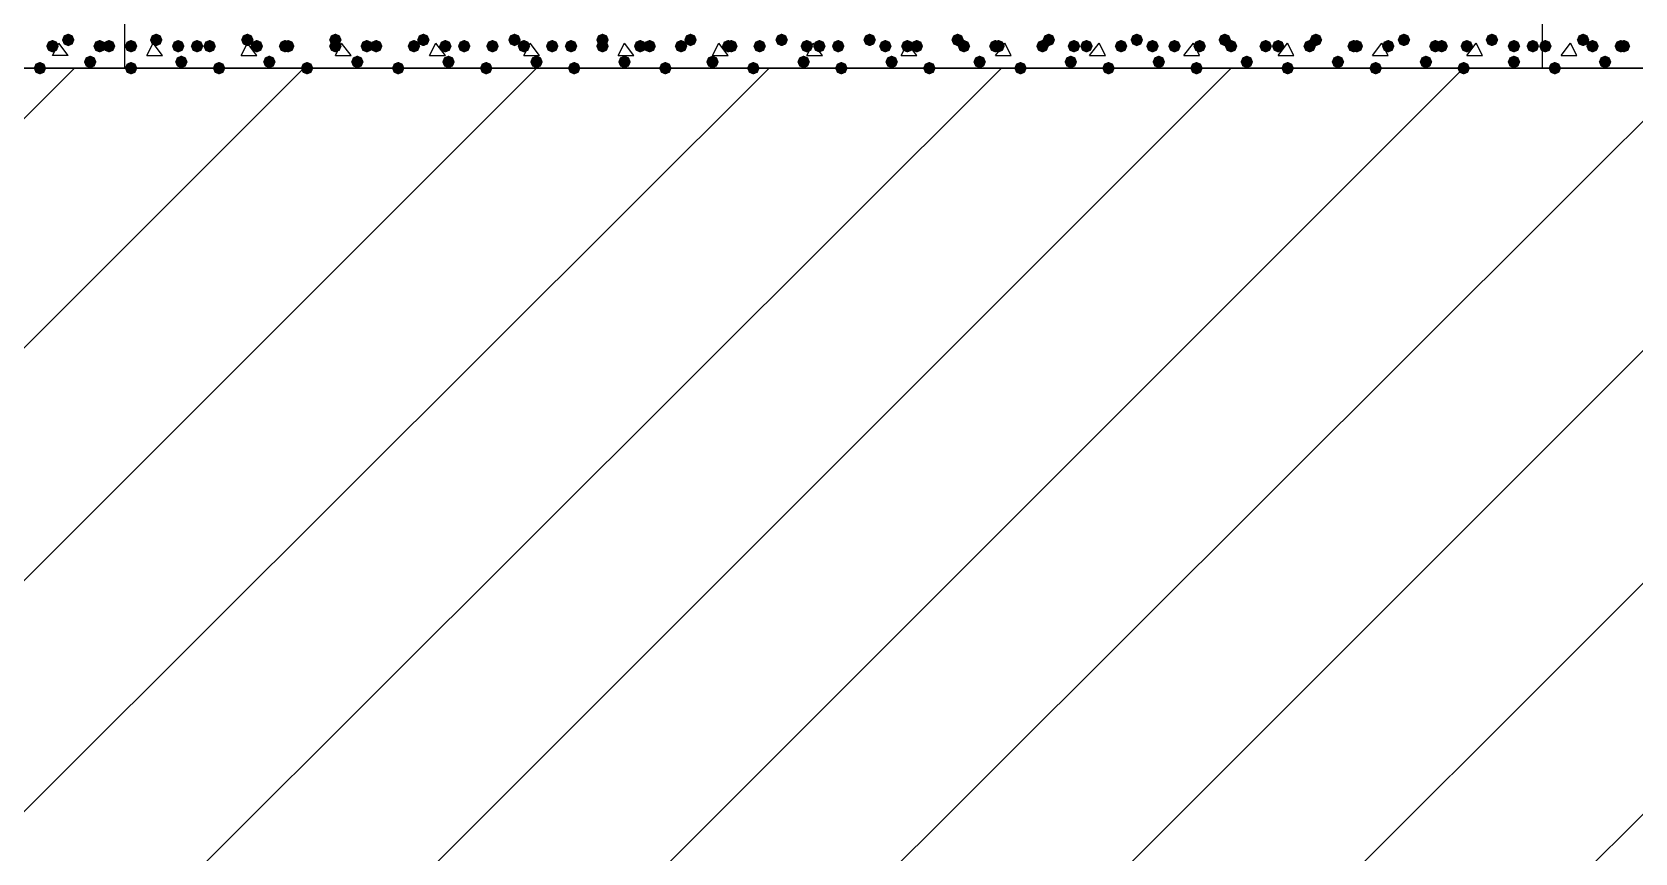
# Model space of a CAD drawing. Header units: millimetres. Extents: x 0 to 420, y 0 to 297.
# Drawn here: x 152.34 to 173.93, y 188.56 to 199.62 of the extents above; entities that cross this region are included whole.
import ezdxf

# ---------------------------------------------------------------- set-up
doc = ezdxf.new("R2010")
doc.units = ezdxf.units.MM
doc.layers.get('0').update_dxf_attribs({"linetype": 'CONTINUOUS'})

msp = doc.modelspace()

# ---------------------------------------------------------------- hatches: boundary and pattern name
at = {"true_color": 0x000007}
for points in [[(152.696333, 199.432333), (152.671462, 199.372537), (152.611667, 199.347667), (152.551871, 199.372537), (152.527, 199.432333), (152.551871, 199.492129), (152.611667, 199.517), (152.671462, 199.492129)], [(152.908, 199.517), (152.883129, 199.457204), (152.823333, 199.432333), (152.763537, 199.457204), (152.738667, 199.517), (152.763537, 199.576796), (152.823333, 199.601667), (152.883129, 199.576796)], [(153.331333, 199.432333), (153.306462, 199.372537), (153.246667, 199.347667), (153.186871, 199.372537), (153.162, 199.432333), (153.186871, 199.492129), (153.246667, 199.517), (153.306462, 199.492129)], [(153.458333, 199.432333), (153.433462, 199.372537), (153.373667, 199.347667), (153.313871, 199.372537), (153.289, 199.432333), (153.313871, 199.492129), (153.373667, 199.517), (153.433462, 199.492129)], [(172.804667, 199.432333), (172.779796, 199.372537), (172.72, 199.347667), (172.660204, 199.372537), (172.635333, 199.432333), (172.660204, 199.492129), (172.72, 199.517), (172.779796, 199.492129)], [(173.312667, 199.517), (173.287796, 199.457204), (173.228, 199.432333), (173.168204, 199.457204), (173.143333, 199.517), (173.168204, 199.576796), (173.228, 199.601667), (173.287796, 199.576796)], [(173.439667, 199.432333), (173.414796, 199.372537), (173.355, 199.347667), (173.295204, 199.372537), (173.270333, 199.432333), (173.295204, 199.492129), (173.355, 199.517), (173.414796, 199.492129)], [(173.820667, 199.432333), (173.795796, 199.372537), (173.736, 199.347667), (173.676204, 199.372537), (173.651333, 199.432333), (173.676204, 199.492129), (173.736, 199.517), (173.795796, 199.492129)], [(173.863, 199.432333), (173.838129, 199.372537), (173.778333, 199.347667), (173.718538, 199.372537), (173.693667, 199.432333), (173.718537, 199.492129), (173.778333, 199.517), (173.838129, 199.492129)], [(153.204333, 199.220667), (153.179463, 199.160871), (153.119667, 199.136), (153.059871, 199.160871), (153.035, 199.220667), (153.059871, 199.280462), (153.119667, 199.305333), (153.179462, 199.280463)], [(173.609, 199.220667), (173.584129, 199.160871), (173.524333, 199.136), (173.464538, 199.160871), (173.439667, 199.220667), (173.464537, 199.280462), (173.524333, 199.305333), (173.584129, 199.280463)], [(152.527, 199.136), (152.502129, 199.076204), (152.442333, 199.051333), (152.382538, 199.076204), (152.357667, 199.136), (152.382537, 199.195796), (152.442333, 199.220667), (152.502129, 199.195796)], [(172.931667, 199.136), (172.906796, 199.076204), (172.847, 199.051333), (172.787204, 199.076204), (172.762333, 199.136), (172.787204, 199.195796), (172.847, 199.220667), (172.906796, 199.195796)]]:
    msp.add_hatch(color=0, dxfattribs=at).paths.add_polyline_path(points, flags=0)
at = {"true_color": 0x000008}
for points in [[(153.754667, 199.432333), (153.729796, 199.372537), (153.67, 199.347667), (153.610204, 199.372537), (153.585333, 199.432333), (153.610204, 199.492129), (153.67, 199.517), (153.729796, 199.492129)], [(154.093333, 199.517), (154.068463, 199.457204), (154.008667, 199.432333), (153.948871, 199.457204), (153.924, 199.517), (153.948871, 199.576796), (154.008667, 199.601667), (154.068462, 199.576796)], [(154.389667, 199.432333), (154.364796, 199.372537), (154.305, 199.347667), (154.245204, 199.372537), (154.220333, 199.432333), (154.245204, 199.492129), (154.305, 199.517), (154.364796, 199.492129)], [(154.643667, 199.432333), (154.618796, 199.372537), (154.559, 199.347667), (154.499204, 199.372537), (154.474333, 199.432333), (154.499204, 199.492129), (154.559, 199.517), (154.618796, 199.492129)], [(154.813, 199.432333), (154.788129, 199.372537), (154.728333, 199.347667), (154.668538, 199.372537), (154.643667, 199.432333), (154.668537, 199.492129), (154.728333, 199.517), (154.788129, 199.492129)], [(155.321, 199.517), (155.296129, 199.457204), (155.236333, 199.432333), (155.176538, 199.457204), (155.151667, 199.517), (155.176537, 199.576796), (155.236333, 199.601667), (155.296129, 199.576796)], [(155.448, 199.432333), (155.423129, 199.372537), (155.363333, 199.347667), (155.303538, 199.372537), (155.278667, 199.432333), (155.303537, 199.492129), (155.363333, 199.517), (155.423129, 199.492129)], [(155.829, 199.432333), (155.804129, 199.372537), (155.744333, 199.347667), (155.684538, 199.372537), (155.659667, 199.432333), (155.684537, 199.492129), (155.744333, 199.517), (155.804129, 199.492129)], [(155.871333, 199.432333), (155.846462, 199.372537), (155.786667, 199.347667), (155.726871, 199.372537), (155.702, 199.432333), (155.726871, 199.492129), (155.786667, 199.517), (155.846462, 199.492129)], [(156.506333, 199.517), (156.481462, 199.457204), (156.421667, 199.432333), (156.361871, 199.457204), (156.337, 199.517), (156.361871, 199.576796), (156.421667, 199.601667), (156.481462, 199.576796)], [(156.506333, 199.432333), (156.481462, 199.372537), (156.421667, 199.347667), (156.361871, 199.372537), (156.337, 199.432333), (156.361871, 199.492129), (156.421667, 199.517), (156.481462, 199.492129)], [(156.929667, 199.432333), (156.904796, 199.372537), (156.845, 199.347667), (156.785204, 199.372537), (156.760333, 199.432333), (156.785204, 199.492129), (156.845, 199.517), (156.904796, 199.492129)], [(157.056667, 199.432333), (157.031796, 199.372537), (156.972, 199.347667), (156.912204, 199.372537), (156.887333, 199.432333), (156.912204, 199.492129), (156.972, 199.517), (157.031796, 199.492129)], [(157.564667, 199.432333), (157.539796, 199.372537), (157.48, 199.347667), (157.420204, 199.372537), (157.395333, 199.432333), (157.420204, 199.492129), (157.48, 199.517), (157.539796, 199.492129)], [(157.691667, 199.517), (157.666796, 199.457204), (157.607, 199.432333), (157.547204, 199.457204), (157.522333, 199.517), (157.547204, 199.576796), (157.607, 199.601667), (157.666796, 199.576796)], [(157.988, 199.432333), (157.963129, 199.372537), (157.903333, 199.347667), (157.843538, 199.372537), (157.818667, 199.432333), (157.843537, 199.492129), (157.903333, 199.517), (157.963129, 199.492129)], [(158.242, 199.432333), (158.217129, 199.372537), (158.157333, 199.347667), (158.097538, 199.372537), (158.072667, 199.432333), (158.097537, 199.492129), (158.157333, 199.517), (158.217129, 199.492129)], [(158.623, 199.432333), (158.598129, 199.372537), (158.538333, 199.347667), (158.478538, 199.372537), (158.453667, 199.432333), (158.478537, 199.492129), (158.538333, 199.517), (158.598129, 199.492129)], [(158.919333, 199.517), (158.894463, 199.457204), (158.834667, 199.432333), (158.774871, 199.457204), (158.75, 199.517), (158.774871, 199.576796), (158.834667, 199.601667), (158.894462, 199.576796)], [(159.046333, 199.432333), (159.021462, 199.372537), (158.961667, 199.347667), (158.901871, 199.372537), (158.877, 199.432333), (158.901871, 199.492129), (158.961667, 199.517), (159.021462, 199.492129)], [(159.427333, 199.432333), (159.402462, 199.372537), (159.342667, 199.347667), (159.282871, 199.372537), (159.258, 199.432333), (159.282871, 199.492129), (159.342667, 199.517), (159.402462, 199.492129)], [(159.681333, 199.432333), (159.656462, 199.372537), (159.596667, 199.347667), (159.536871, 199.372537), (159.512, 199.432333), (159.536871, 199.492129), (159.596667, 199.517), (159.656462, 199.492129)], [(160.104667, 199.517), (160.079796, 199.457204), (160.02, 199.432333), (159.960204, 199.457204), (159.935333, 199.517), (159.960204, 199.576796), (160.02, 199.601667), (160.079796, 199.576796)], [(160.104667, 199.432333), (160.079796, 199.372537), (160.02, 199.347667), (159.960204, 199.372537), (159.935333, 199.432333), (159.960204, 199.492129), (160.02, 199.517), (160.079796, 199.492129)], [(160.612667, 199.432333), (160.587796, 199.372537), (160.528, 199.347667), (160.468204, 199.372537), (160.443333, 199.432333), (160.468204, 199.492129), (160.528, 199.517), (160.587796, 199.492129)], [(160.739667, 199.432333), (160.714796, 199.372537), (160.655, 199.347667), (160.595204, 199.372537), (160.570333, 199.432333), (160.595204, 199.492129), (160.655, 199.517), (160.714796, 199.492129)], [(161.163, 199.432333), (161.138129, 199.372537), (161.078333, 199.347667), (161.018538, 199.372537), (160.993667, 199.432333), (161.018537, 199.492129), (161.078333, 199.517), (161.138129, 199.492129)], [(161.29, 199.517), (161.265129, 199.457204), (161.205333, 199.432333), (161.145538, 199.457204), (161.120667, 199.517), (161.145537, 199.576796), (161.205333, 199.601667), (161.265129, 199.576796)], [(161.798, 199.432333), (161.773129, 199.372537), (161.713333, 199.347667), (161.653538, 199.372537), (161.628667, 199.432333), (161.653537, 199.492129), (161.713333, 199.517), (161.773129, 199.492129)], [(161.840333, 199.432333), (161.815462, 199.372537), (161.755667, 199.347667), (161.695871, 199.372537), (161.671, 199.432333), (161.695871, 199.492129), (161.755667, 199.517), (161.815462, 199.492129)], [(162.221333, 199.432333), (162.196463, 199.372537), (162.136667, 199.347667), (162.076871, 199.372537), (162.052, 199.432333), (162.076871, 199.492129), (162.136667, 199.517), (162.196462, 199.492129)], [(162.517667, 199.517), (162.492796, 199.457204), (162.433, 199.432333), (162.373204, 199.457204), (162.348333, 199.517), (162.373204, 199.576796), (162.433, 199.601667), (162.492796, 199.576796)], [(162.856333, 199.432333), (162.831462, 199.372537), (162.771667, 199.347667), (162.711871, 199.372537), (162.687, 199.432333), (162.711871, 199.492129), (162.771667, 199.517), (162.831462, 199.492129)], [(163.025667, 199.432333), (163.000796, 199.372537), (162.941, 199.347667), (162.881204, 199.372537), (162.856333, 199.432333), (162.881204, 199.492129), (162.941, 199.517), (163.000796, 199.492129)], [(163.279667, 199.432333), (163.254796, 199.372537), (163.195, 199.347667), (163.135204, 199.372537), (163.110333, 199.432333), (163.135204, 199.492129), (163.195, 199.517), (163.254796, 199.492129)], [(163.703, 199.517), (163.678129, 199.457204), (163.618333, 199.432333), (163.558538, 199.457204), (163.533667, 199.517), (163.558537, 199.576796), (163.618333, 199.601667), (163.678129, 199.576796)], [(163.914667, 199.432333), (163.889796, 199.372537), (163.83, 199.347667), (163.770204, 199.372537), (163.745333, 199.432333), (163.770204, 199.492129), (163.83, 199.517), (163.889796, 199.492129)], [(164.211, 199.432333), (164.186129, 199.372537), (164.126333, 199.347667), (164.066538, 199.372537), (164.041667, 199.432333), (164.066537, 199.492129), (164.126333, 199.517), (164.186129, 199.492129)], [(164.338, 199.432333), (164.313129, 199.372537), (164.253333, 199.347667), (164.193537, 199.372537), (164.168667, 199.432333), (164.193537, 199.492129), (164.253333, 199.517), (164.313129, 199.492129)], [(164.888333, 199.517), (164.863463, 199.457204), (164.803667, 199.432333), (164.743871, 199.457204), (164.719, 199.517), (164.743871, 199.576796), (164.803667, 199.601667), (164.863462, 199.576796)], [(164.973, 199.432333), (164.948129, 199.372537), (164.888333, 199.347667), (164.828537, 199.372537), (164.803667, 199.432333), (164.828537, 199.492129), (164.888333, 199.517), (164.948129, 199.492129)], [(165.396333, 199.432333), (165.371462, 199.372537), (165.311667, 199.347667), (165.251871, 199.372537), (165.227, 199.432333), (165.251871, 199.492129), (165.311667, 199.517), (165.371462, 199.492129)], [(165.438667, 199.432333), (165.413796, 199.372537), (165.354, 199.347667), (165.294204, 199.372537), (165.269333, 199.432333), (165.294204, 199.492129), (165.354, 199.517), (165.413796, 199.492129)], [(166.031333, 199.432333), (166.006463, 199.372537), (165.946667, 199.347667), (165.886871, 199.372537), (165.862, 199.432333), (165.886871, 199.492129), (165.946667, 199.517), (166.006462, 199.492129)], [(166.116, 199.517), (166.091129, 199.457204), (166.031333, 199.432333), (165.971538, 199.457204), (165.946667, 199.517), (165.971537, 199.576796), (166.031333, 199.601667), (166.091129, 199.576796)], [(166.454667, 199.432333), (166.429796, 199.372537), (166.37, 199.347667), (166.310204, 199.372537), (166.285333, 199.432333), (166.310204, 199.492129), (166.37, 199.517), (166.429796, 199.492129)], [(166.624, 199.432333), (166.599129, 199.372537), (166.539333, 199.347667), (166.479537, 199.372537), (166.454667, 199.432333), (166.479537, 199.492129), (166.539333, 199.517), (166.599129, 199.492129)], [(167.089667, 199.432333), (167.064796, 199.372537), (167.005, 199.347667), (166.945204, 199.372537), (166.920333, 199.432333), (166.945204, 199.492129), (167.005, 199.517), (167.064796, 199.492129)], [(167.301333, 199.517), (167.276462, 199.457204), (167.216667, 199.432333), (167.156871, 199.457204), (167.132, 199.517), (167.156871, 199.576796), (167.216667, 199.601667), (167.276462, 199.576796)], [(167.513, 199.432333), (167.488129, 199.372537), (167.428333, 199.347667), (167.368538, 199.372537), (167.343667, 199.432333), (167.368537, 199.492129), (167.428333, 199.517), (167.488129, 199.492129)], [(167.809333, 199.432333), (167.784463, 199.372537), (167.724667, 199.347667), (167.664871, 199.372537), (167.64, 199.432333), (167.664871, 199.492129), (167.724667, 199.517), (167.784462, 199.492129)], [(168.148, 199.432333), (168.123129, 199.372537), (168.063333, 199.347667), (168.003537, 199.372537), (167.978667, 199.432333), (168.003537, 199.492129), (168.063333, 199.517), (168.123129, 199.492129)], [(168.486667, 199.517), (168.461796, 199.457204), (168.402, 199.432333), (168.342204, 199.457204), (168.317333, 199.517), (168.342204, 199.576796), (168.402, 199.601667), (168.461796, 199.576796)], [(168.571333, 199.432333), (168.546462, 199.372537), (168.486667, 199.347667), (168.426871, 199.372537), (168.402, 199.432333), (168.426871, 199.492129), (168.486667, 199.517), (168.546462, 199.492129)], [(169.037, 199.432333), (169.012129, 199.372537), (168.952333, 199.347667), (168.892538, 199.372537), (168.867667, 199.432333), (168.892537, 199.492129), (168.952333, 199.517), (169.012129, 199.492129)], [(169.206333, 199.432333), (169.181462, 199.372537), (169.121667, 199.347667), (169.061871, 199.372537), (169.037, 199.432333), (169.061871, 199.492129), (169.121667, 199.517), (169.181462, 199.492129)], [(169.629667, 199.432333), (169.604796, 199.372537), (169.545, 199.347667), (169.485204, 199.372537), (169.460333, 199.432333), (169.485204, 199.492129), (169.545, 199.517), (169.604796, 199.492129)], [(169.714333, 199.517), (169.689462, 199.457204), (169.629667, 199.432333), (169.569871, 199.457204), (169.545, 199.517), (169.569871, 199.576796), (169.629667, 199.601667), (169.689462, 199.576796)], [(170.222333, 199.432333), (170.197462, 199.372537), (170.137667, 199.347667), (170.077871, 199.372537), (170.053, 199.432333), (170.077871, 199.492129), (170.137667, 199.517), (170.197462, 199.492129)], [(170.264667, 199.432333), (170.239796, 199.372537), (170.18, 199.347667), (170.120204, 199.372537), (170.095333, 199.432333), (170.120204, 199.492129), (170.18, 199.517), (170.239796, 199.492129)], [(170.688, 199.432333), (170.663129, 199.372537), (170.603333, 199.347667), (170.543538, 199.372537), (170.518667, 199.432333), (170.543537, 199.492129), (170.603333, 199.517), (170.663129, 199.492129)], [(170.899667, 199.517), (170.874796, 199.457204), (170.815, 199.432333), (170.755204, 199.457204), (170.730333, 199.517), (170.755204, 199.576796), (170.815, 199.601667), (170.874796, 199.576796)], [(171.323, 199.432333), (171.298129, 199.372537), (171.238333, 199.347667), (171.178538, 199.372537), (171.153667, 199.432333), (171.178537, 199.492129), (171.238333, 199.517), (171.298129, 199.492129)], [(171.407667, 199.432333), (171.382796, 199.372537), (171.323, 199.347667), (171.263204, 199.372537), (171.238333, 199.432333), (171.263204, 199.492129), (171.323, 199.517), (171.382796, 199.492129)], [(171.746333, 199.432333), (171.721462, 199.372537), (171.661667, 199.347667), (171.601871, 199.372537), (171.577, 199.432333), (171.601871, 199.492129), (171.661667, 199.517), (171.721462, 199.492129)], [(172.085, 199.517), (172.060129, 199.457204), (172.000333, 199.432333), (171.940538, 199.457204), (171.915667, 199.517), (171.940537, 199.576796), (172.000333, 199.601667), (172.060129, 199.576796)], [(172.381333, 199.432333), (172.356462, 199.372537), (172.296667, 199.347667), (172.236871, 199.372537), (172.212, 199.432333), (172.236871, 199.492129), (172.296667, 199.517), (172.356462, 199.492129)], [(172.635333, 199.432333), (172.610462, 199.372537), (172.550667, 199.347667), (172.490871, 199.372537), (172.466, 199.432333), (172.490871, 199.492129), (172.550667, 199.517), (172.610462, 199.492129)], [(154.432, 199.220667), (154.407129, 199.160871), (154.347333, 199.136), (154.287538, 199.160871), (154.262667, 199.220667), (154.287537, 199.280462), (154.347333, 199.305333), (154.407129, 199.280463)], [(155.617333, 199.220667), (155.592462, 199.160871), (155.532667, 199.136), (155.472871, 199.160871), (155.448, 199.220667), (155.472871, 199.280462), (155.532667, 199.305333), (155.592462, 199.280463)], [(156.802667, 199.220667), (156.777796, 199.160871), (156.718, 199.136), (156.658204, 199.160871), (156.633333, 199.220667), (156.658204, 199.280462), (156.718, 199.305333), (156.777796, 199.280463)], [(158.030333, 199.220667), (158.005463, 199.160871), (157.945667, 199.136), (157.885871, 199.160871), (157.861, 199.220667), (157.885871, 199.280462), (157.945667, 199.305333), (158.005462, 199.280463)], [(159.215667, 199.220667), (159.190796, 199.160871), (159.131, 199.136), (159.071204, 199.160871), (159.046333, 199.220667), (159.071204, 199.280462), (159.131, 199.305333), (159.190796, 199.280463)], [(160.401, 199.220667), (160.376129, 199.160871), (160.316333, 199.136), (160.256538, 199.160871), (160.231667, 199.220667), (160.256537, 199.280462), (160.316333, 199.305333), (160.376129, 199.280463)], [(161.586333, 199.220667), (161.561462, 199.160871), (161.501667, 199.136), (161.441871, 199.160871), (161.417, 199.220667), (161.441871, 199.280462), (161.501667, 199.305333), (161.561462, 199.280463)], [(162.814, 199.220667), (162.789129, 199.160871), (162.729333, 199.136), (162.669537, 199.160871), (162.644667, 199.220667), (162.669537, 199.280462), (162.729333, 199.305333), (162.789129, 199.280463)], [(163.999333, 199.220667), (163.974463, 199.160871), (163.914667, 199.136), (163.854871, 199.160871), (163.83, 199.220667), (163.854871, 199.280462), (163.914667, 199.305333), (163.974462, 199.280463)], [(165.184667, 199.220667), (165.159796, 199.160871), (165.1, 199.136), (165.040204, 199.160871), (165.015333, 199.220667), (165.040204, 199.280462), (165.1, 199.305333), (165.159796, 199.280463)], [(166.412333, 199.220667), (166.387462, 199.160871), (166.327667, 199.136), (166.267871, 199.160871), (166.243, 199.220667), (166.267871, 199.280462), (166.327667, 199.305333), (166.387462, 199.280463)], [(167.597667, 199.220667), (167.572796, 199.160871), (167.513, 199.136), (167.453204, 199.160871), (167.428333, 199.220667), (167.453204, 199.280462), (167.513, 199.305333), (167.572796, 199.280463)], [(168.783, 199.220667), (168.758129, 199.160871), (168.698333, 199.136), (168.638537, 199.160871), (168.613667, 199.220667), (168.638537, 199.280462), (168.698333, 199.305333), (168.758129, 199.280463)], [(170.010667, 199.220667), (169.985796, 199.160871), (169.926, 199.136), (169.866204, 199.160871), (169.841333, 199.220667), (169.866204, 199.280462), (169.926, 199.305333), (169.985796, 199.280463)], [(171.196, 199.220667), (171.171129, 199.160871), (171.111333, 199.136), (171.051538, 199.160871), (171.026667, 199.220667), (171.051537, 199.280462), (171.111333, 199.305333), (171.171129, 199.280463)], [(172.381333, 199.220667), (172.356462, 199.160871), (172.296667, 199.136), (172.236871, 199.160871), (172.212, 199.220667), (172.236871, 199.280462), (172.296667, 199.305333), (172.356462, 199.280463)], [(153.754667, 199.136), (153.729796, 199.076204), (153.67, 199.051333), (153.610204, 199.076204), (153.585333, 199.136), (153.610204, 199.195796), (153.67, 199.220667), (153.729796, 199.195796)], [(154.94, 199.136), (154.915129, 199.076204), (154.855333, 199.051333), (154.795538, 199.076204), (154.770667, 199.136), (154.795537, 199.195796), (154.855333, 199.220667), (154.915129, 199.195796)], [(156.125333, 199.136), (156.100462, 199.076204), (156.040667, 199.051333), (155.980871, 199.076204), (155.956, 199.136), (155.980871, 199.195796), (156.040667, 199.220667), (156.100462, 199.195796)], [(157.353, 199.136), (157.328129, 199.076204), (157.268333, 199.051333), (157.208538, 199.076204), (157.183667, 199.136), (157.208537, 199.195796), (157.268333, 199.220667), (157.328129, 199.195796)], [(158.538333, 199.136), (158.513463, 199.076204), (158.453667, 199.051333), (158.393871, 199.076204), (158.369, 199.136), (158.393871, 199.195796), (158.453667, 199.220667), (158.513462, 199.195796)], [(159.723667, 199.136), (159.698796, 199.076204), (159.639, 199.051333), (159.579204, 199.076204), (159.554333, 199.136), (159.579204, 199.195796), (159.639, 199.220667), (159.698796, 199.195796)], [(160.951333, 199.136), (160.926462, 199.076204), (160.866667, 199.051333), (160.806871, 199.076204), (160.782, 199.136), (160.806871, 199.195796), (160.866667, 199.220667), (160.926462, 199.195796)], [(162.136667, 199.136), (162.111796, 199.076204), (162.052, 199.051333), (161.992204, 199.076204), (161.967333, 199.136), (161.992204, 199.195796), (162.052, 199.220667), (162.111796, 199.195796)], [(163.322, 199.136), (163.297129, 199.076204), (163.237333, 199.051333), (163.177538, 199.076204), (163.152667, 199.136), (163.177537, 199.195796), (163.237333, 199.220667), (163.297129, 199.195796)], [(164.507333, 199.136), (164.482463, 199.076204), (164.422667, 199.051333), (164.362871, 199.076204), (164.338, 199.136), (164.362871, 199.195796), (164.422667, 199.220667), (164.482462, 199.195796)], [(165.735, 199.136), (165.710129, 199.076204), (165.650333, 199.051333), (165.590538, 199.076204), (165.565667, 199.136), (165.590537, 199.195796), (165.650333, 199.220667), (165.710129, 199.195796)], [(166.920333, 199.136), (166.895462, 199.076204), (166.835667, 199.051333), (166.775871, 199.076204), (166.751, 199.136), (166.775871, 199.195796), (166.835667, 199.220667), (166.895462, 199.195796)], [(168.105667, 199.136), (168.080796, 199.076204), (168.021, 199.051333), (167.961204, 199.076204), (167.936333, 199.136), (167.961204, 199.195796), (168.021, 199.220667), (168.080796, 199.195796)], [(169.333333, 199.136), (169.308462, 199.076204), (169.248667, 199.051333), (169.188871, 199.076204), (169.164, 199.136), (169.188871, 199.195796), (169.248667, 199.220667), (169.308462, 199.195796)], [(170.518667, 199.136), (170.493796, 199.076204), (170.434, 199.051333), (170.374204, 199.076204), (170.349333, 199.136), (170.374204, 199.195796), (170.434, 199.220667), (170.493796, 199.195796)], [(171.704, 199.136), (171.679129, 199.076204), (171.619333, 199.051333), (171.559538, 199.076204), (171.534667, 199.136), (171.559537, 199.195796), (171.619333, 199.220667), (171.679129, 199.195796)]]:
    msp.add_hatch(color=0, dxfattribs=at).paths.add_polyline_path(points, flags=0)

# ---------------------------------------------------------------- linework, layer by layer
at = {"color": 0, "true_color": 0x0000fd}
msp.add_lwpolyline([(33.528, 180.086), (377.486333, 180.086), (377.486333, 199.136), (215.053333, 199.136), (215.053333, 220.345), (195.961, 220.345), (195.961, 199.136), (33.528, 199.136)], close=True, dxfattribs=at)
at = {"color": 0, "true_color": 0x000007}
for points in [[(33.528002, 199.135999), (195.961001, 199.135999), (195.961001, 220.344999), (215.053334, 220.344999), (215.053334, 199.135999), (377.486334, 199.135999), (377.486334, 180.085999), (33.528002, 180.085999)], [(151.468667, 201.252667), (151.468667, 199.136), (153.585333, 199.136), (153.585333, 201.252667)], [(172.677667, 201.252667), (172.677667, 199.136), (174.794333, 199.136), (174.794333, 201.252667)]]:
    msp.add_lwpolyline(points, close=True, dxfattribs=at)
for points in [[(152.823333, 199.305333), (152.611667, 199.305333), (152.696333, 199.474667)], [(152.823333, 199.305333), (152.696333, 199.474667)], [(172.931667, 199.305333), (173.058667, 199.474667)], [(172.931667, 199.305333), (173.143333, 199.305333)], [(173.143333, 199.305333), (173.058667, 199.474667)], [(153.585333, 199.136), (172.677667, 199.136)]]:
    msp.add_lwpolyline(points, dxfattribs=at)
at = {"color": 0, "true_color": 0x000008}
for points in [[(153.881667, 199.305333), (153.966333, 199.474667)], [(153.881667, 199.305333), (154.093333, 199.305333)], [(154.093333, 199.305333), (153.966333, 199.474667)], [(155.151667, 199.305333), (155.236333, 199.474667)], [(155.151667, 199.305333), (155.363333, 199.305333)], [(155.363333, 199.305333), (155.236333, 199.474667)], [(156.421667, 199.305333), (156.506333, 199.474667)], [(156.421667, 199.305333), (156.633333, 199.305333)], [(156.633333, 199.305333), (156.506333, 199.474667)], [(157.691667, 199.305333), (157.776333, 199.474667)], [(157.691667, 199.305333), (157.903333, 199.305333)], [(157.903333, 199.305333), (157.776333, 199.474667)], [(158.961667, 199.305333), (159.046333, 199.474667)], [(158.961667, 199.305333), (159.173333, 199.305333)], [(159.173333, 199.305333), (159.046333, 199.474667)], [(160.231667, 199.305333), (160.316333, 199.474667)], [(160.231667, 199.305333), (160.443333, 199.305333)], [(160.443333, 199.305333), (160.316333, 199.474667)], [(161.501667, 199.305333), (161.586333, 199.474667)], [(161.501667, 199.305333), (161.713333, 199.305333)], [(161.713333, 199.305333), (161.586333, 199.474667)], [(162.771667, 199.305333), (162.856333, 199.474667)], [(162.771667, 199.305333), (162.983333, 199.305333)], [(162.983333, 199.305333), (162.856333, 199.474667)], [(164.041667, 199.305333), (164.126333, 199.474667)], [(164.041667, 199.305333), (164.253333, 199.305333)], [(164.253333, 199.305333), (164.126333, 199.474667)], [(165.311667, 199.305333), (165.438667, 199.474667)], [(165.311667, 199.305333), (165.523333, 199.305333)], [(165.523333, 199.305333), (165.438667, 199.474667)], [(166.581667, 199.305333), (166.708667, 199.474667)], [(166.581667, 199.305333), (166.793333, 199.305333)], [(166.793333, 199.305333), (166.708667, 199.474667)], [(167.851667, 199.305333), (167.978667, 199.474667)], [(167.851667, 199.305333), (168.063333, 199.305333)], [(168.063333, 199.305333), (167.978667, 199.474667)], [(169.121667, 199.305333), (169.248667, 199.474667)], [(169.121667, 199.305333), (169.333333, 199.305333)], [(169.333333, 199.305333), (169.248667, 199.474667)], [(170.391667, 199.305333), (170.518667, 199.474667)], [(170.391667, 199.305333), (170.603333, 199.305333)], [(170.603333, 199.305333), (170.518667, 199.474667)], [(171.661667, 199.305333), (171.788667, 199.474667)], [(171.661667, 199.305333), (171.873333, 199.305333)], [(171.873333, 199.305333), (171.788667, 199.474667)]]:
    msp.add_lwpolyline(points, dxfattribs=at)
at = {"color": 0, "true_color": 0x000002}
for points in [[(133.815667, 180.086), (152.908, 199.136)], [(136.948333, 180.086), (155.998333, 199.136)], [(140.081, 180.086), (159.131, 199.136)], [(143.171333, 180.086), (162.263667, 199.136)], [(146.304, 180.086), (165.396333, 199.136)], [(149.436667, 180.086), (168.486667, 199.136)], [(152.569333, 180.086), (171.619333, 199.136)], [(155.659667, 180.086), (174.752, 199.136)], [(158.792333, 180.086), (177.842333, 199.136)], [(161.925, 180.086), (180.975, 199.136)], [(165.015333, 180.086), (184.107667, 199.136)]]:
    msp.add_lwpolyline(points, dxfattribs=at)

doc.saveas('drawing.dxf')
